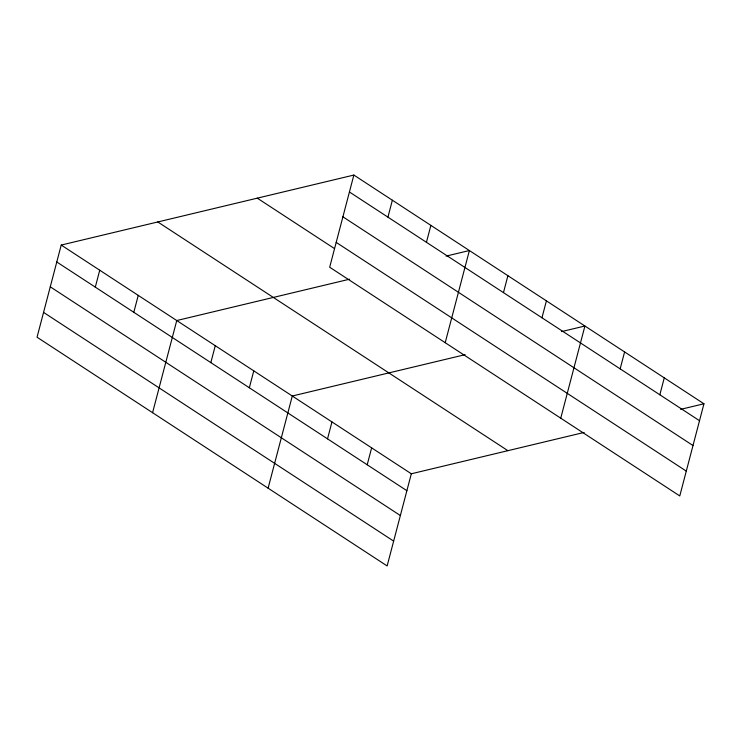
<?xml version="1.0" encoding="UTF-8"?>
<svg xmlns="http://www.w3.org/2000/svg" width="741" height="741" viewBox="0 0 741 741"><rect width="100%" height="100%" fill="white"/><g stroke="black" fill="none" stroke-linecap="round" stroke-linejoin="round"><path stroke-width="1.11" d="M353.865 175.061L329.68 267.223L679.775 495.942L703.95 403.78L353.865 175.061L61.225 245.058L37.05 337.22L387.135 565.939L411.32 473.777L584.167 432.429M95.302 287.137L99.739 270.215M133.806 312.294L138.252 295.372M152.581 412.7L176.756 320.538L349.604 279.19M210.833 362.618L215.27 345.695M249.337 387.775L253.774 370.852M268.112 488.18L292.287 396.009L465.135 354.661M327.522 438.857L331.968 421.935M387.932 217.141L392.369 200.218M367.203 464.774L371.639 447.851M426.445 242.298L430.882 225.375M445.211 342.703L469.386 250.532L446.082 256.108M503.463 292.621L507.9 275.698M541.967 317.778L546.413 300.855M560.742 418.183L584.918 326.012L561.613 331.588M620.161 368.861L624.598 351.938M659.833 394.777L664.269 377.854M680.636 409.356L703.95 403.78M349.419 191.984L699.513 420.703M342.907 216.807L692.992 445.526M336.192 242.39L686.286 471.109M257.294 198.162L334.311 248.476M157.796 221.957L507.891 450.676M61.225 245.058L411.32 473.777M56.788 261.981L406.883 490.699M50.277 286.813L400.362 515.532M43.562 312.396L393.656 541.115"/></g></svg>
